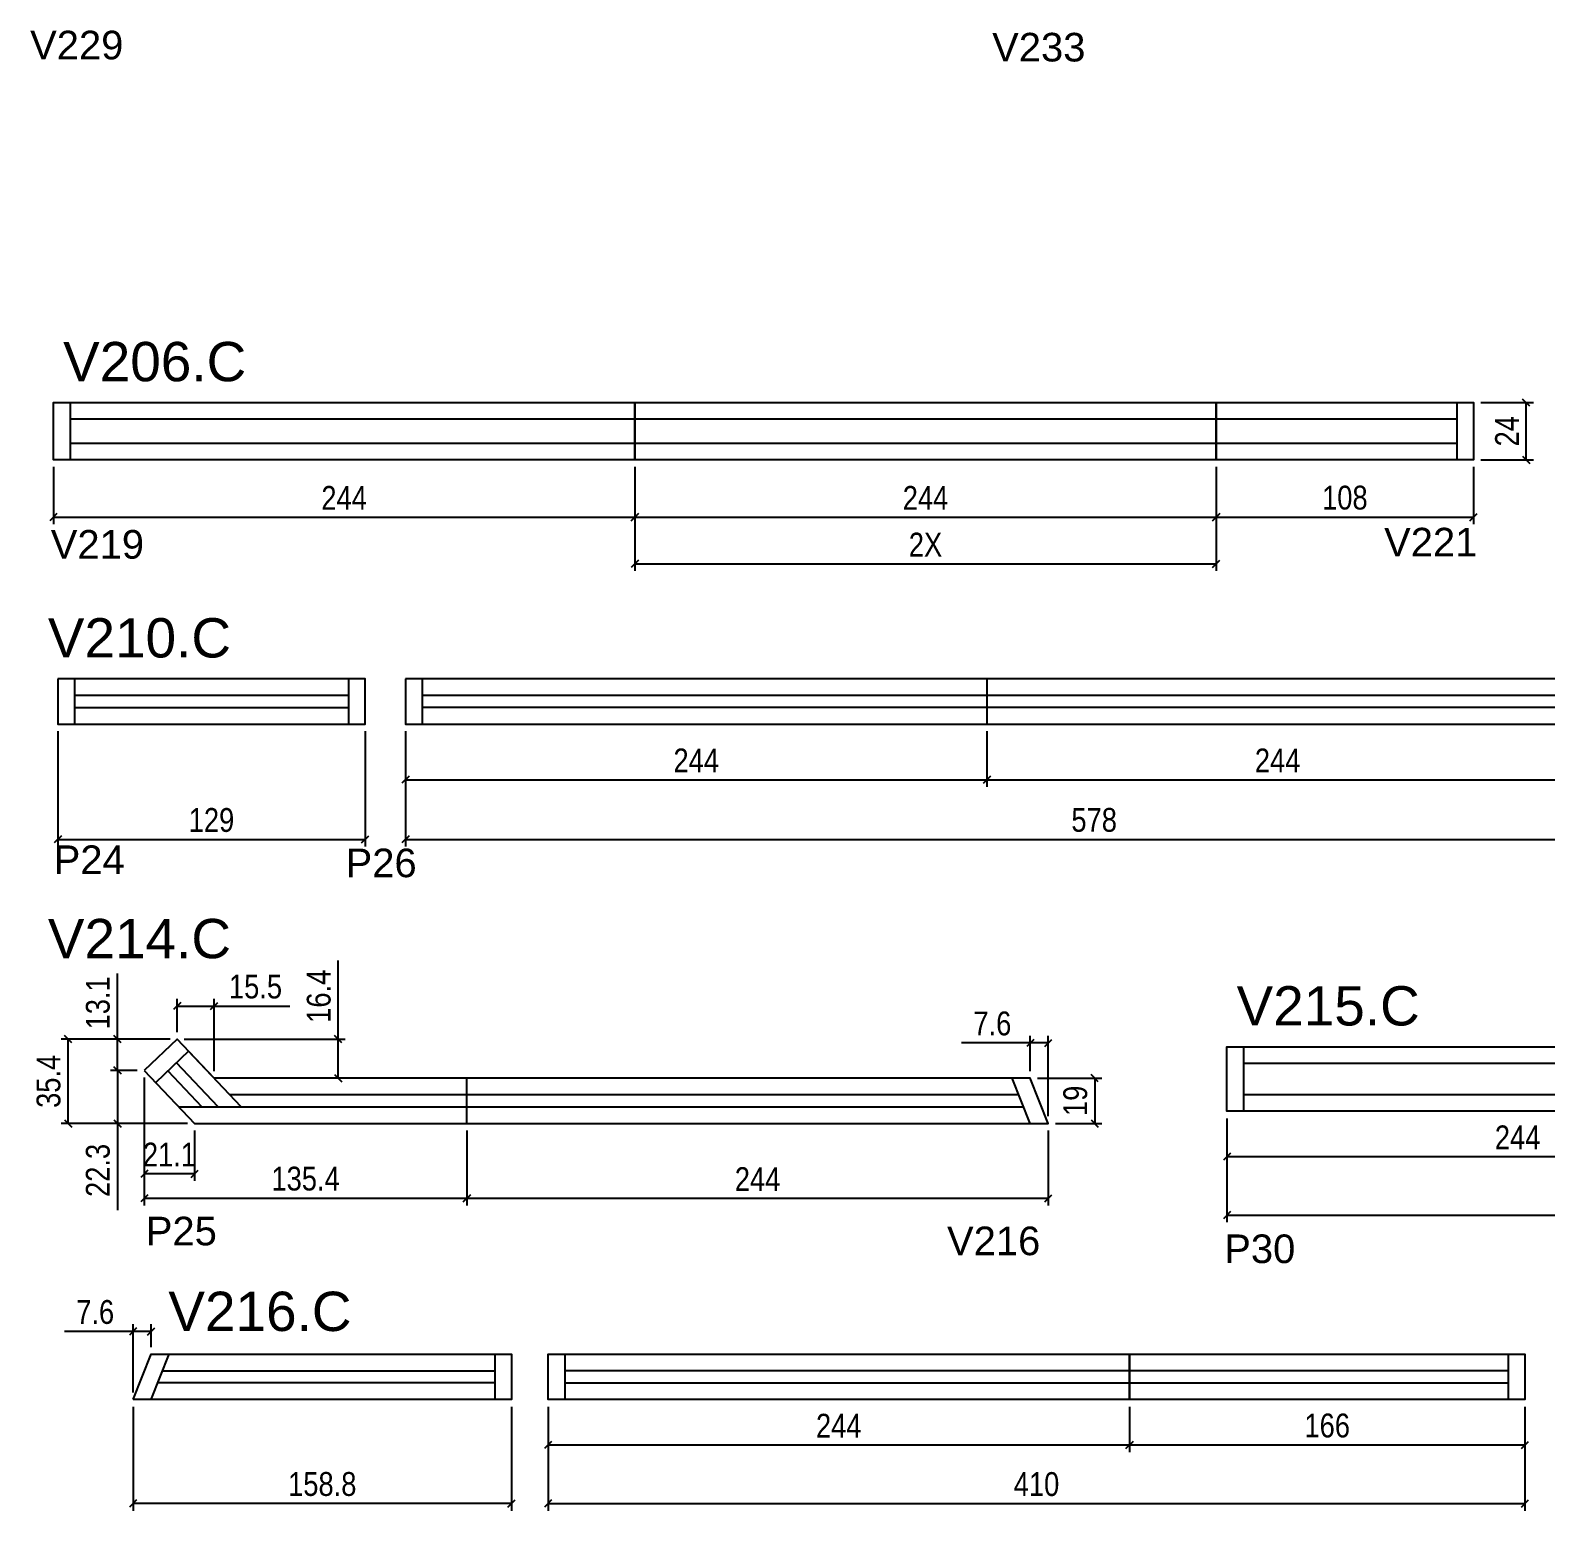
# Model space of a CAD drawing. Extents: x 1668 to 3027, y 15159 to 17752.
# Drawn here: x 1670 to 2306, y 16438 to 17060 of the extents above; entities that cross this region are included whole.
import ezdxf

# ---------------------------------------------------------------- set-up
doc = ezdxf.new("R2010")
doc.units = 0
for name, color, linetype in [('5', 5, 'Continuous'), ('COTA', 241, 'Continuous'), ('NOMENCLATURA', 7, 'Continuous'), ('Painéis', 200, 'Continuous'), ('SARR_2.2x7', 40, 'Continuous')]:
    doc.layers.add(name, color=color, linetype=linetype)
doc.styles.add('COTA TECNICA', font='techl___.ttf', dxfattribs={"height": 10})
doc.styles.add('COTA TECNICA-50', font='techl___.ttf', dxfattribs={"height": 10})
doc.styles.get("Standard").update_dxf_attribs({"font": 'arial.ttf'})
doc.dimstyles.new('COTA PAINEL-50', dxfattribs={"dimtxt": 10, "dimasz": 3, "dimexe": 3, "dimexo": 3, "dimgap": 3, "dimtad": 1, "dimdec": 1, "dimzin": 12, "dimdsep": 46, "dimtxsty": 'COTA TECNICA-50', "dimblk1": 'OBLIQUE', "dimblk2": 'OBLIQUE', "dimsah": 1, "dimcen": 0.9, "dimclrd": 4, "dimclre": 4, "dimclrt": 240, "dimadec": 1, "dimazin": 3, "dimtfac": 1, "dimtdec": 1, "dimtmove": 0, "dimatfit": 3, "dimfxl": 1, "dimtolj": 1, "dimtzin": 12, "dimarcsym": 0})
doc.dimstyles.new('PAINEL', dxfattribs={"dimtxt": 10, "dimasz": 3, "dimexe": 3, "dimexo": 3, "dimgap": 3, "dimtad": 1, "dimdec": 1, "dimzin": 12, "dimdsep": 46, "dimtxsty": 'COTA TECNICA', "dimblk1": 'OBLIQUE', "dimblk2": 'OBLIQUE', "dimsah": 1, "dimcen": 0.9, "dimclrd": 4, "dimclre": 4, "dimclrt": 240, "dimadec": 1, "dimazin": 3, "dimtfac": 1, "dimtdec": 1, "dimtmove": 0, "dimatfit": 3, "dimfxl": 1, "dimtolj": 1, "dimtzin": 12, "dimarcsym": 0})

# ---------------------------------------------------------------- blocks, each defined once
blk = doc.blocks.new('_Oblique')
at = {"color": 0, "linetype": 'ByBlock', "lineweight": -2}
blk.add_line((-0.5, -0.5), (0.5, 0.5), dxfattribs=at)
blk = doc.blocks.new('*D106')
at = {"layer": 'COTA', "color": 4, "linetype": 'ByBlock', "lineweight": -2, "transparency": 16777216}
for p, q in [((1680.16, 16876.4), (1680.16, 16852.34)), ((1924.16, 16876.4), (1924.16, 16852.34)), ((1680.16, 16855.34), (1924.16, 16855.34))]:
    blk.add_line(p, q, dxfattribs=at)
at = {"layer": 'Defpoints', "color": 0, "linetype": 'ByBlock', "transparency": 16777216}
for p in [(1680.16, 16879.4), (1924.16, 16879.4), (1924.16, 16855.34)]:
    blk.add_point(p, dxfattribs=at)
at = {"layer": 'COTA', "color": 4, "linetype": 'ByBlock', "lineweight": -2, "transparency": 16777216, "xscale": 3, "yscale": 3, "zscale": 3, "rotation": 180}
blk.add_blockref('_Oblique', (1680.16, 16855.34), dxfattribs=at)
at = {"layer": 'COTA', "color": 4, "linetype": 'ByBlock', "lineweight": -2, "transparency": 16777216, "xscale": 3, "yscale": 3, "zscale": 3}
blk.add_blockref('_Oblique', (1924.16, 16855.34), dxfattribs=at)
at = {"layer": 'COTA', "color": 240, "linetype": 'ByBlock', "transparency": 16777216, "insert": (1802.16, 16863.42), "char_height": 10, "attachment_point": 5, "style": 'COTA TECNICA-50'}
blk.add_mtext('\\A1;244', dxfattribs=at)
blk = doc.blocks.new('*D107')
at = {"layer": 'COTA', "color": 4, "linetype": 'ByBlock', "lineweight": -2, "transparency": 16777216}
for p, q in [((2168.16, 16876.4), (2168.16, 16852.34)), ((2276.16, 16876.4), (2276.16, 16852.34)), ((2168.16, 16855.34), (2276.16, 16855.34))]:
    blk.add_line(p, q, dxfattribs=at)
at = {"layer": 'Defpoints', "color": 0, "linetype": 'ByBlock', "transparency": 16777216}
for p in [(2168.16, 16879.4), (2276.16, 16879.4), (2276.16, 16855.34)]:
    blk.add_point(p, dxfattribs=at)
at = {"layer": 'COTA', "color": 4, "linetype": 'ByBlock', "lineweight": -2, "transparency": 16777216, "xscale": 3, "yscale": 3, "zscale": 3, "rotation": 180}
blk.add_blockref('_Oblique', (2168.16, 16855.34), dxfattribs=at)
at = {"layer": 'COTA', "color": 4, "linetype": 'ByBlock', "lineweight": -2, "transparency": 16777216, "xscale": 3, "yscale": 3, "zscale": 3}
blk.add_blockref('_Oblique', (2276.16, 16855.34), dxfattribs=at)
at = {"layer": 'COTA', "color": 240, "linetype": 'ByBlock', "transparency": 16777216, "insert": (2222.16, 16863.47), "char_height": 10, "attachment_point": 5, "style": 'COTA TECNICA-50'}
blk.add_mtext('\\A1;108', dxfattribs=at)
blk = doc.blocks.new('*D109')
at = {"layer": 'COTA', "color": 4, "lineweight": -2, "transparency": 16777216}
for p, q in [((1924.16, 16876.4), (1924.16, 16832.76)), ((2168.16, 16876.4), (2168.16, 16832.76)), ((1924.16, 16835.76), (2168.16, 16835.76))]:
    blk.add_line(p, q, dxfattribs=at)
at = {"layer": 'Defpoints', "color": 0, "transparency": 16777216}
for p in [(1924.16, 16879.4), (2168.16, 16879.4), (2168.16, 16835.76)]:
    blk.add_point(p, dxfattribs=at)
at = {"layer": 'COTA', "color": 4, "lineweight": -2, "transparency": 16777216, "xscale": 3, "yscale": 3, "zscale": 3, "rotation": 180}
blk.add_blockref('_Oblique', (1924.16, 16835.76), dxfattribs=at)
at = {"layer": 'COTA', "color": 4, "lineweight": -2, "transparency": 16777216, "xscale": 3, "yscale": 3, "zscale": 3}
blk.add_blockref('_Oblique', (2168.16, 16835.76), dxfattribs=at)
at = {"layer": 'COTA', "color": 240, "transparency": 16777216, "insert": (2046.16, 16843.82), "char_height": 10, "attachment_point": 5, "style": 'COTA TECNICA'}
blk.add_mtext('\\A1;2X', dxfattribs=at)
blk = doc.blocks.new('*D110')
at = {"layer": 'COTA', "color": 4, "lineweight": -2, "transparency": 16777216}
for p, q in [((2279.16, 16903.4), (2301.28, 16903.4)), ((2298.28, 16879.4), (2298.28, 16903.4)), ((2279.16, 16879.4), (2301.28, 16879.4))]:
    blk.add_line(p, q, dxfattribs=at)
at = {"layer": 'Defpoints', "color": 0, "transparency": 16777216}
for p in [(2276.16, 16903.4), (2298.28, 16903.4), (2276.16, 16879.4)]:
    blk.add_point(p, dxfattribs=at)
at = {"layer": 'COTA', "color": 4, "lineweight": -2, "transparency": 16777216, "xscale": 3, "yscale": 3, "zscale": 3}
for p, rotation in [((2298.28, 16903.4), 90), ((2298.28, 16879.4), 270)]:
    blk.add_blockref('_Oblique', p, dxfattribs=dict(at, rotation=rotation))
at = {"layer": 'COTA', "color": 240, "transparency": 16777216, "insert": (2290.21, 16891.4), "char_height": 10, "attachment_point": 5, "rotation": 90, "style": 'COTA TECNICA'}
blk.add_mtext('\\A1;24', dxfattribs=at)
blk = doc.blocks.new('*D108')
at = {"layer": 'COTA', "color": 4, "linetype": 'ByBlock', "lineweight": -2, "transparency": 16777216}
for p, q in [((1924.16, 16876.4), (1924.16, 16852.34)), ((2168.16, 16876.4), (2168.16, 16852.34)), ((1924.16, 16855.34), (2168.16, 16855.34))]:
    blk.add_line(p, q, dxfattribs=at)
at = {"layer": 'Defpoints', "color": 0, "linetype": 'ByBlock', "transparency": 16777216}
for p in [(1924.16, 16879.4), (2168.16, 16879.4), (2168.16, 16855.34)]:
    blk.add_point(p, dxfattribs=at)
at = {"layer": 'COTA', "color": 4, "linetype": 'ByBlock', "lineweight": -2, "transparency": 16777216, "xscale": 3, "yscale": 3, "zscale": 3, "rotation": 180}
blk.add_blockref('_Oblique', (1924.16, 16855.34), dxfattribs=at)
at = {"layer": 'COTA', "color": 4, "linetype": 'ByBlock', "lineweight": -2, "transparency": 16777216, "xscale": 3, "yscale": 3, "zscale": 3}
blk.add_blockref('_Oblique', (2168.16, 16855.34), dxfattribs=at)
at = {"layer": 'COTA', "color": 240, "linetype": 'ByBlock', "transparency": 16777216, "insert": (2046.16, 16863.42), "char_height": 10, "attachment_point": 5, "style": 'COTA TECNICA-50'}
blk.add_mtext('\\A1;244', dxfattribs=at)
blk = doc.blocks.new('*D121')
at = {"layer": 'COTA', "color": 4, "linetype": 'ByBlock', "lineweight": -2, "transparency": 16777216}
for p, q in [((1682, 16765.48), (1682, 16717.11)), ((1811, 16765.48), (1811, 16717.11)), ((1682, 16720.11), (1811, 16720.11))]:
    blk.add_line(p, q, dxfattribs=at)
at = {"layer": 'Defpoints', "color": 0, "linetype": 'ByBlock', "transparency": 16777216}
for p in [(1682, 16768.48), (1811, 16768.48), (1811, 16720.11)]:
    blk.add_point(p, dxfattribs=at)
at = {"layer": 'COTA', "color": 4, "linetype": 'ByBlock', "lineweight": -2, "transparency": 16777216, "xscale": 3, "yscale": 3, "zscale": 3, "rotation": 180}
blk.add_blockref('_Oblique', (1682, 16720.11), dxfattribs=at)
at = {"layer": 'COTA', "color": 4, "linetype": 'ByBlock', "lineweight": -2, "transparency": 16777216, "xscale": 3, "yscale": 3, "zscale": 3}
blk.add_blockref('_Oblique', (1811, 16720.11), dxfattribs=at)
at = {"layer": 'COTA', "color": 240, "linetype": 'ByBlock', "transparency": 16777216, "insert": (1746.5, 16728.2), "char_height": 10, "attachment_point": 5, "style": 'COTA TECNICA-50'}
blk.add_mtext('\\A1;129', dxfattribs=at)
blk = doc.blocks.new('*D117')
at = {"layer": 'COTA', "color": 4, "linetype": 'ByBlock', "lineweight": -2, "transparency": 16777216}
for p, q in [((1827.94, 16765.48), (1827.94, 16717.11)), ((2405.94, 16765.48), (2405.94, 16717.11)), ((1827.94, 16720.11), (2405.94, 16720.11))]:
    blk.add_line(p, q, dxfattribs=at)
at = {"layer": 'Defpoints', "color": 0, "linetype": 'ByBlock', "transparency": 16777216}
for p in [(1827.94, 16768.48), (2405.94, 16768.48), (2405.94, 16720.11)]:
    blk.add_point(p, dxfattribs=at)
at = {"layer": 'COTA', "color": 4, "linetype": 'ByBlock', "lineweight": -2, "transparency": 16777216, "xscale": 3, "yscale": 3, "zscale": 3, "rotation": 180}
blk.add_blockref('_Oblique', (1827.94, 16720.11), dxfattribs=at)
at = {"layer": 'COTA', "color": 4, "linetype": 'ByBlock', "lineweight": -2, "transparency": 16777216, "xscale": 3, "yscale": 3, "zscale": 3}
blk.add_blockref('_Oblique', (2405.94, 16720.11), dxfattribs=at)
at = {"layer": 'COTA', "color": 240, "linetype": 'ByBlock', "transparency": 16777216, "insert": (2116.94, 16728.24), "char_height": 10, "attachment_point": 5, "style": 'COTA TECNICA-50'}
blk.add_mtext('\\A1;578', dxfattribs=at)
blk = doc.blocks.new('*D122')
at = {"layer": 'COTA', "color": 4, "linetype": 'ByBlock', "lineweight": -2, "transparency": 16777216}
for p, q in [((1827.94, 16765.48), (1827.94, 16742.17)), ((2071.94, 16765.48), (2071.94, 16742.17)), ((1827.94, 16745.17), (2071.94, 16745.17))]:
    blk.add_line(p, q, dxfattribs=at)
at = {"layer": 'Defpoints', "color": 0, "linetype": 'ByBlock', "transparency": 16777216}
for p in [(1827.94, 16768.48), (2071.94, 16768.48), (2071.94, 16745.17)]:
    blk.add_point(p, dxfattribs=at)
at = {"layer": 'COTA', "color": 4, "linetype": 'ByBlock', "lineweight": -2, "transparency": 16777216, "xscale": 3, "yscale": 3, "zscale": 3, "rotation": 180}
blk.add_blockref('_Oblique', (1827.94, 16745.17), dxfattribs=at)
at = {"layer": 'COTA', "color": 4, "linetype": 'ByBlock', "lineweight": -2, "transparency": 16777216, "xscale": 3, "yscale": 3, "zscale": 3}
blk.add_blockref('_Oblique', (2071.94, 16745.17), dxfattribs=at)
at = {"layer": 'COTA', "color": 240, "linetype": 'ByBlock', "transparency": 16777216, "insert": (1949.94, 16753.24), "char_height": 10, "attachment_point": 5, "style": 'COTA TECNICA-50'}
blk.add_mtext('\\A1;244', dxfattribs=at)
blk = doc.blocks.new('*D123')
at = {"layer": 'COTA', "color": 4, "linetype": 'ByBlock', "lineweight": -2, "transparency": 16777216}
for p, q in [((2071.94, 16765.48), (2071.94, 16742.17)), ((2315.94, 16765.48), (2315.94, 16742.17)), ((2071.94, 16745.17), (2315.94, 16745.17))]:
    blk.add_line(p, q, dxfattribs=at)
at = {"layer": 'Defpoints', "color": 0, "linetype": 'ByBlock', "transparency": 16777216}
for p in [(2071.94, 16768.48), (2315.94, 16768.48), (2315.94, 16745.17)]:
    blk.add_point(p, dxfattribs=at)
at = {"layer": 'COTA', "color": 4, "linetype": 'ByBlock', "lineweight": -2, "transparency": 16777216, "xscale": 3, "yscale": 3, "zscale": 3, "rotation": 180}
blk.add_blockref('_Oblique', (2071.94, 16745.17), dxfattribs=at)
at = {"layer": 'COTA', "color": 4, "linetype": 'ByBlock', "lineweight": -2, "transparency": 16777216, "xscale": 3, "yscale": 3, "zscale": 3}
blk.add_blockref('_Oblique', (2315.94, 16745.17), dxfattribs=at)
at = {"layer": 'COTA', "color": 240, "linetype": 'ByBlock', "transparency": 16777216, "insert": (2193.94, 16753.24), "char_height": 10, "attachment_point": 5, "style": 'COTA TECNICA-50'}
blk.add_mtext('\\A1;244', dxfattribs=at)
blk = doc.blocks.new('*D130')
at = {"layer": 'Defpoints', "color": 0, "transparency": 16777216}
for p in [(1853.68, 16600.9), (2097.68, 16600.9), (1853.68, 16569.48)]:
    blk.add_point(p, dxfattribs=at)
at = {"layer": 'Painéis', "color": 4, "lineweight": -2, "transparency": 16777216}
for p, q in [((1853.68, 16597.9), (1853.68, 16566.48)), ((2097.68, 16597.9), (2097.68, 16566.48)), ((2097.68, 16569.48), (1853.68, 16569.48))]:
    blk.add_line(p, q, dxfattribs=at)
at = {"layer": 'Painéis', "color": 4, "lineweight": -2, "transparency": 16777216, "xscale": 3, "yscale": 3, "zscale": 3, "rotation": 180}
blk.add_blockref('_Oblique', (1853.68, 16569.48), dxfattribs=at)
at = {"layer": 'Painéis', "color": 4, "lineweight": -2, "transparency": 16777216, "xscale": 3, "yscale": 3, "zscale": 3}
blk.add_blockref('_Oblique', (2097.68, 16569.48), dxfattribs=at)
at = {"layer": 'Painéis', "color": 240, "transparency": 16777216, "insert": (1975.68, 16577.55), "char_height": 10, "attachment_point": 5, "style": 'COTA TECNICA'}
blk.add_mtext('\\A1;244', dxfattribs=at)
blk = doc.blocks.new('*D131')
at = {"layer": 'Defpoints', "color": 0, "transparency": 16777216}
for p in [(1718.3, 16623.2), (1853.68, 16600.9), (1718.3, 16569.48)]:
    blk.add_point(p, dxfattribs=at)
at = {"layer": 'Painéis', "color": 4, "lineweight": -2, "transparency": 16777216}
for p, q in [((1718.3, 16620.2), (1718.3, 16566.48)), ((1853.68, 16597.9), (1853.68, 16566.48)), ((1853.68, 16569.48), (1718.3, 16569.48))]:
    blk.add_line(p, q, dxfattribs=at)
at = {"layer": 'Painéis', "color": 4, "lineweight": -2, "transparency": 16777216, "xscale": 3, "yscale": 3, "zscale": 3, "rotation": 180}
blk.add_blockref('_Oblique', (1718.3, 16569.48), dxfattribs=at)
at = {"layer": 'Painéis', "color": 4, "lineweight": -2, "transparency": 16777216, "xscale": 3, "yscale": 3, "zscale": 3}
blk.add_blockref('_Oblique', (1853.68, 16569.48), dxfattribs=at)
at = {"layer": 'Painéis', "color": 240, "transparency": 16777216, "insert": (1785.99, 16577.7), "char_height": 10, "attachment_point": 5, "style": 'COTA TECNICA'}
blk.add_mtext('\\A1;135.4', dxfattribs=at)
blk = doc.blocks.new('*D132')
at = {"layer": 'Defpoints', "color": 0, "transparency": 16777216}
for p in [(1718.3, 16623.2), (1739.41, 16600.9), (1718.3, 16579.8)]:
    blk.add_point(p, dxfattribs=at)
at = {"layer": 'Painéis', "color": 4, "lineweight": -2, "transparency": 16777216}
for p, q in [((1718.3, 16620.2), (1718.3, 16576.8)), ((1739.41, 16597.9), (1739.41, 16576.8)), ((1739.41, 16579.8), (1718.3, 16579.8))]:
    blk.add_line(p, q, dxfattribs=at)
at = {"layer": 'Painéis', "color": 4, "lineweight": -2, "transparency": 16777216, "xscale": 3, "yscale": 3, "zscale": 3, "rotation": 180}
blk.add_blockref('_Oblique', (1718.3, 16579.8), dxfattribs=at)
at = {"layer": 'Painéis', "color": 4, "lineweight": -2, "transparency": 16777216, "xscale": 3, "yscale": 3, "zscale": 3}
blk.add_blockref('_Oblique', (1739.41, 16579.8), dxfattribs=at)
at = {"layer": 'Painéis', "color": 240, "transparency": 16777216, "insert": (1728.85, 16587.86), "char_height": 10, "attachment_point": 5, "style": 'COTA TECNICA'}
blk.add_mtext('\\A1;21.1', dxfattribs=at)
blk = doc.blocks.new('*D133')
at = {"layer": 'Defpoints', "color": 0, "transparency": 16777216}
for p in [(1747.59, 16650.19), (1732.1, 16636.27), (1747.59, 16619.9)]:
    blk.add_point(p, dxfattribs=at)
at = {"layer": 'Painéis', "color": 4, "lineweight": -2, "transparency": 16777216}
for p, q in [((1732.1, 16639.27), (1732.1, 16653.19)), ((1732.1, 16650.19), (1747.59, 16650.19)), ((1747.59, 16622.9), (1747.59, 16653.19)), ((1747.59, 16650.19), (1779.38, 16650.19))]:
    blk.add_line(p, q, dxfattribs=at)
at = {"layer": 'Painéis', "color": 4, "lineweight": -2, "transparency": 16777216, "xscale": 3, "yscale": 3, "zscale": 3, "rotation": 180}
blk.add_blockref('_Oblique', (1732.1, 16650.19), dxfattribs=at)
at = {"layer": 'Painéis', "color": 4, "lineweight": -2, "transparency": 16777216, "xscale": 3, "yscale": 3, "zscale": 3}
blk.add_blockref('_Oblique', (1747.59, 16650.19), dxfattribs=at)
at = {"layer": 'Painéis', "color": 240, "transparency": 16777216, "insert": (1764.98, 16658.3), "char_height": 10, "attachment_point": 5, "style": 'COTA TECNICA'}
blk.add_mtext('\\A1;15.5', dxfattribs=at)
blk = doc.blocks.new('*D134')
at = {"layer": 'Defpoints', "color": 0, "transparency": 16777216}
for p in [(1732.1, 16636.27), (1799.66, 16636.27), (1799.66, 16619.9)]:
    blk.add_point(p, dxfattribs=at)
at = {"layer": 'Painéis', "color": 4, "lineweight": -2, "transparency": 16777216}
for p, q in [((1799.66, 16636.27), (1799.66, 16669.31)), ((1735.1, 16636.27), (1802.66, 16636.27)), ((1799.66, 16619.9), (1799.66, 16636.27))]:
    blk.add_line(p, q, dxfattribs=at)
at = {"layer": 'Painéis', "color": 4, "lineweight": -2, "transparency": 16777216, "xscale": 3, "yscale": 3, "zscale": 3}
for p, rotation in [((1799.66, 16636.27), 90), ((1799.66, 16619.9), 270)]:
    blk.add_blockref('_Oblique', p, dxfattribs=dict(at, rotation=rotation))
at = {"layer": 'Painéis', "color": 240, "transparency": 16777216, "insert": (1791.56, 16654.29), "char_height": 10, "attachment_point": 5, "rotation": 90, "style": 'COTA TECNICA'}
blk.add_mtext('\\A1;16.4', dxfattribs=at)
blk = doc.blocks.new('*D135')
at = {"layer": 'Defpoints', "color": 0, "transparency": 16777216}
for p in [(1686.37, 16636.27), (1732.1, 16636.27), (1739.41, 16600.9)]:
    blk.add_point(p, dxfattribs=at)
at = {"layer": 'Painéis', "color": 4, "lineweight": -2, "transparency": 16777216}
for p, q in [((1729.1, 16636.27), (1683.37, 16636.27)), ((1686.37, 16600.9), (1686.37, 16636.27)), ((1736.41, 16600.9), (1683.37, 16600.9))]:
    blk.add_line(p, q, dxfattribs=at)
at = {"layer": 'Painéis', "color": 4, "lineweight": -2, "transparency": 16777216, "xscale": 3, "yscale": 3, "zscale": 3}
for p, rotation in [((1686.37, 16636.27), 90), ((1686.37, 16600.9), 270)]:
    blk.add_blockref('_Oblique', p, dxfattribs=dict(at, rotation=rotation))
at = {"layer": 'Painéis', "color": 240, "transparency": 16777216, "insert": (1678.15, 16618.58), "char_height": 10, "attachment_point": 5, "rotation": 90, "style": 'COTA TECNICA'}
blk.add_mtext('\\A1;35.4', dxfattribs=at)
blk = doc.blocks.new('*D136')
at = {"layer": 'Defpoints', "color": 0, "transparency": 16777216}
for p in [(1718.3, 16623.2), (1707.06, 16600.9), (1739.41, 16600.9)]:
    blk.add_point(p, dxfattribs=at)
at = {"layer": 'Painéis', "color": 4, "lineweight": -2, "transparency": 16777216}
for p, q in [((1715.3, 16623.2), (1704.06, 16623.2)), ((1707.06, 16623.2), (1707.06, 16600.9)), ((1736.41, 16600.9), (1704.06, 16600.9)), ((1707.06, 16600.9), (1707.06, 16564.49))]:
    blk.add_line(p, q, dxfattribs=at)
at = {"layer": 'Painéis', "color": 4, "lineweight": -2, "transparency": 16777216, "xscale": 3, "yscale": 3, "zscale": 3}
for p, rotation in [((1707.06, 16623.2), 90), ((1707.06, 16600.9), 270)]:
    blk.add_blockref('_Oblique', p, dxfattribs=dict(at, rotation=rotation))
at = {"layer": 'Painéis', "color": 240, "transparency": 16777216, "insert": (1698.84, 16581.2), "char_height": 10, "attachment_point": 5, "rotation": 90, "style": 'COTA TECNICA'}
blk.add_mtext('\\A1;22.3', dxfattribs=at)
blk = doc.blocks.new('*D137')
at = {"layer": 'Defpoints', "color": 0, "transparency": 16777216}
for p in [(1707.06, 16636.27), (1732.1, 16636.27), (1718.3, 16623.2)]:
    blk.add_point(p, dxfattribs=at)
at = {"layer": 'Painéis', "color": 4, "lineweight": -2, "transparency": 16777216}
for p, q in [((1707.06, 16636.27), (1707.06, 16663.77)), ((1729.1, 16636.27), (1704.06, 16636.27)), ((1707.06, 16623.2), (1707.06, 16636.27)), ((1715.3, 16623.2), (1704.06, 16623.2))]:
    blk.add_line(p, q, dxfattribs=at)
at = {"layer": 'Painéis', "color": 4, "lineweight": -2, "transparency": 16777216, "xscale": 3, "yscale": 3, "zscale": 3}
for p, rotation in [((1707.06, 16636.27), 90), ((1707.06, 16623.2), 270)]:
    blk.add_blockref('_Oblique', p, dxfattribs=dict(at, rotation=rotation))
at = {"layer": 'Painéis', "color": 240, "transparency": 16777216, "insert": (1698.84, 16651.52), "char_height": 10, "attachment_point": 5, "rotation": 90, "style": 'COTA TECNICA'}
blk.add_mtext('\\A1;13.1', dxfattribs=at)
blk = doc.blocks.new('*D138')
at = {"layer": 'Defpoints', "color": 0, "transparency": 16777216}
for p in [(2090.12, 16619.9), (2097.68, 16600.9), (2117.16, 16600.9)]:
    blk.add_point(p, dxfattribs=at)
at = {"layer": 'Painéis', "color": 4, "lineweight": -2, "transparency": 16777216}
for p, q in [((2093.12, 16619.9), (2120.16, 16619.9)), ((2117.16, 16619.9), (2117.16, 16600.9)), ((2100.68, 16600.9), (2120.16, 16600.9))]:
    blk.add_line(p, q, dxfattribs=at)
at = {"layer": 'Painéis', "color": 4, "lineweight": -2, "transparency": 16777216, "xscale": 3, "yscale": 3, "zscale": 3}
for p, rotation in [((2117.16, 16619.9), 90), ((2117.16, 16600.9), 270)]:
    blk.add_blockref('_Oblique', p, dxfattribs=dict(at, rotation=rotation))
at = {"layer": 'Painéis', "color": 240, "transparency": 16777216, "insert": (2109.07, 16610.4), "char_height": 10, "attachment_point": 5, "rotation": 90, "style": 'COTA TECNICA'}
blk.add_mtext('\\A1;19', dxfattribs=at)
blk = doc.blocks.new('*D139')
at = {"layer": 'Defpoints', "color": 0, "transparency": 16777216}
for p in [(2090.12, 16634.7), (2090.12, 16619.9), (2097.68, 16600.9)]:
    blk.add_point(p, dxfattribs=at)
at = {"layer": 'Painéis', "color": 4, "lineweight": -2, "transparency": 16777216}
for p, q in [((2090.12, 16622.9), (2090.12, 16637.7)), ((2097.68, 16603.9), (2097.68, 16637.7)), ((2090.12, 16634.7), (2061.32, 16634.7)), ((2097.68, 16634.7), (2090.12, 16634.7))]:
    blk.add_line(p, q, dxfattribs=at)
at = {"layer": 'Painéis', "color": 4, "lineweight": -2, "transparency": 16777216, "xscale": 3, "yscale": 3, "zscale": 3, "rotation": 180}
blk.add_blockref('_Oblique', (2090.12, 16634.7), dxfattribs=at)
at = {"layer": 'Painéis', "color": 4, "lineweight": -2, "transparency": 16777216, "xscale": 3, "yscale": 3, "zscale": 3}
blk.add_blockref('_Oblique', (2097.68, 16634.7), dxfattribs=at)
at = {"layer": 'Painéis', "color": 240, "transparency": 16777216, "insert": (2074.22, 16642.81), "char_height": 10, "attachment_point": 5, "style": 'COTA TECNICA'}
blk.add_mtext('\\A1;7.6', dxfattribs=at)
blk = doc.blocks.new('*D140')
at = {"layer": 'COTA', "color": 4, "linetype": 'ByBlock', "lineweight": -2, "transparency": 16777216}
for p, q in [((2172.66, 16603.05), (2172.66, 16584)), ((2416.66, 16603.05), (2416.66, 16584)), ((2172.66, 16587), (2416.66, 16587))]:
    blk.add_line(p, q, dxfattribs=at)
at = {"layer": 'Defpoints', "color": 0, "linetype": 'ByBlock', "transparency": 16777216}
for p in [(2172.66, 16606.05), (2416.66, 16606.05), (2416.66, 16587)]:
    blk.add_point(p, dxfattribs=at)
at = {"layer": 'COTA', "color": 4, "linetype": 'ByBlock', "lineweight": -2, "transparency": 16777216, "xscale": 3, "yscale": 3, "zscale": 3, "rotation": 180}
blk.add_blockref('_Oblique', (2172.66, 16587), dxfattribs=at)
at = {"layer": 'COTA', "color": 4, "linetype": 'ByBlock', "lineweight": -2, "transparency": 16777216, "xscale": 3, "yscale": 3, "zscale": 3}
blk.add_blockref('_Oblique', (2416.66, 16587), dxfattribs=at)
at = {"layer": 'COTA', "color": 240, "linetype": 'ByBlock', "transparency": 16777216, "insert": (2294.66, 16595.07), "char_height": 10, "attachment_point": 5, "style": 'COTA TECNICA-50'}
blk.add_mtext('\\A1;244', dxfattribs=at)
blk = doc.blocks.new('*D142')
at = {"layer": 'COTA', "color": 4, "lineweight": -2, "transparency": 16777216}
for p, q in [((2172.66, 16603.05), (2172.66, 16559.42)), ((2534.66, 16603.05), (2534.66, 16559.42)), ((2172.66, 16562.42), (2534.66, 16562.42))]:
    blk.add_line(p, q, dxfattribs=at)
at = {"layer": 'Defpoints', "color": 0, "transparency": 16777216}
for p in [(2172.66, 16606.05), (2534.66, 16606.05), (2534.66, 16562.42)]:
    blk.add_point(p, dxfattribs=at)
at = {"layer": 'COTA', "color": 4, "lineweight": -2, "transparency": 16777216, "xscale": 3, "yscale": 3, "zscale": 3, "rotation": 180}
blk.add_blockref('_Oblique', (2172.66, 16562.42), dxfattribs=at)
at = {"layer": 'COTA', "color": 4, "lineweight": -2, "transparency": 16777216, "xscale": 3, "yscale": 3, "zscale": 3}
blk.add_blockref('_Oblique', (2534.66, 16562.42), dxfattribs=at)
at = {"layer": 'COTA', "color": 240, "transparency": 16777216, "insert": (2353.66, 16570.64), "char_height": 10, "attachment_point": 5, "style": 'COTA TECNICA'}
blk.add_mtext('\\A1;362', dxfattribs=at)
blk = doc.blocks.new('*D144')
at = {"layer": 'COTA', "color": 4, "linetype": 'ByBlock', "lineweight": -2, "transparency": 16777216}
for p, q in [((1887.75, 16482.04), (1887.75, 16462.99)), ((2131.75, 16482.04), (2131.75, 16462.99)), ((1887.75, 16465.99), (2131.75, 16465.99))]:
    blk.add_line(p, q, dxfattribs=at)
at = {"layer": 'Defpoints', "color": 0, "linetype": 'ByBlock', "transparency": 16777216}
for p in [(1887.75, 16485.04), (2131.75, 16485.04), (2131.75, 16465.99)]:
    blk.add_point(p, dxfattribs=at)
at = {"layer": 'COTA', "color": 4, "linetype": 'ByBlock', "lineweight": -2, "transparency": 16777216, "xscale": 3, "yscale": 3, "zscale": 3, "rotation": 180}
blk.add_blockref('_Oblique', (1887.75, 16465.99), dxfattribs=at)
at = {"layer": 'COTA', "color": 4, "linetype": 'ByBlock', "lineweight": -2, "transparency": 16777216, "xscale": 3, "yscale": 3, "zscale": 3}
blk.add_blockref('_Oblique', (2131.75, 16465.99), dxfattribs=at)
at = {"layer": 'COTA', "color": 240, "linetype": 'ByBlock', "transparency": 16777216, "insert": (2009.75, 16474.06), "char_height": 10, "attachment_point": 5, "style": 'COTA TECNICA-50'}
blk.add_mtext('\\A1;244', dxfattribs=at)
blk = doc.blocks.new('*D145')
at = {"layer": 'COTA', "color": 4, "linetype": 'ByBlock', "lineweight": -2, "transparency": 16777216}
for p, q in [((2131.75, 16482.04), (2131.75, 16462.99)), ((2297.75, 16482.04), (2297.75, 16462.99)), ((2131.75, 16465.99), (2297.75, 16465.99))]:
    blk.add_line(p, q, dxfattribs=at)
at = {"layer": 'Defpoints', "color": 0, "linetype": 'ByBlock', "transparency": 16777216}
for p in [(2131.75, 16485.04), (2297.75, 16485.04), (2297.75, 16465.99)]:
    blk.add_point(p, dxfattribs=at)
at = {"layer": 'COTA', "color": 4, "linetype": 'ByBlock', "lineweight": -2, "transparency": 16777216, "xscale": 3, "yscale": 3, "zscale": 3, "rotation": 180}
blk.add_blockref('_Oblique', (2131.75, 16465.99), dxfattribs=at)
at = {"layer": 'COTA', "color": 4, "linetype": 'ByBlock', "lineweight": -2, "transparency": 16777216, "xscale": 3, "yscale": 3, "zscale": 3}
blk.add_blockref('_Oblique', (2297.75, 16465.99), dxfattribs=at)
at = {"layer": 'COTA', "color": 240, "linetype": 'ByBlock', "transparency": 16777216, "insert": (2214.75, 16474.09), "char_height": 10, "attachment_point": 5, "style": 'COTA TECNICA-50'}
blk.add_mtext('\\A1;166', dxfattribs=at)
blk = doc.blocks.new('*D146')
at = {"layer": 'COTA', "color": 4, "lineweight": -2, "transparency": 16777216}
for p, q in [((1887.75, 16482.04), (1887.75, 16438.41)), ((2297.75, 16482.04), (2297.75, 16438.41)), ((1887.75, 16441.41), (2297.75, 16441.41))]:
    blk.add_line(p, q, dxfattribs=at)
at = {"layer": 'Defpoints', "color": 0, "transparency": 16777216}
for p in [(1887.75, 16485.04), (2297.75, 16485.04), (2297.75, 16441.41)]:
    blk.add_point(p, dxfattribs=at)
at = {"layer": 'COTA', "color": 4, "lineweight": -2, "transparency": 16777216, "xscale": 3, "yscale": 3, "zscale": 3, "rotation": 180}
blk.add_blockref('_Oblique', (1887.75, 16441.41), dxfattribs=at)
at = {"layer": 'COTA', "color": 4, "lineweight": -2, "transparency": 16777216, "xscale": 3, "yscale": 3, "zscale": 3}
blk.add_blockref('_Oblique', (2297.75, 16441.41), dxfattribs=at)
at = {"layer": 'COTA', "color": 240, "transparency": 16777216, "insert": (2092.75, 16449.51), "char_height": 10, "attachment_point": 5, "style": 'COTA TECNICA'}
blk.add_mtext('\\A1;410', dxfattribs=at)
blk = doc.blocks.new('*D151')
at = {"layer": 'Defpoints', "color": 0, "transparency": 16777216}
for p in [(1713.58, 16485.04), (1872.39, 16485.04), (1713.58, 16441.41)]:
    blk.add_point(p, dxfattribs=at)
at = {"layer": 'Painéis', "color": 4, "lineweight": -2, "transparency": 16777216}
for p, q in [((1713.58, 16482.04), (1713.58, 16438.41)), ((1872.39, 16482.04), (1872.39, 16438.41)), ((1872.39, 16441.41), (1713.58, 16441.41))]:
    blk.add_line(p, q, dxfattribs=at)
at = {"layer": 'Painéis', "color": 4, "lineweight": -2, "transparency": 16777216, "xscale": 3, "yscale": 3, "zscale": 3, "rotation": 180}
blk.add_blockref('_Oblique', (1713.58, 16441.41), dxfattribs=at)
at = {"layer": 'Painéis', "color": 4, "lineweight": -2, "transparency": 16777216, "xscale": 3, "yscale": 3, "zscale": 3}
blk.add_blockref('_Oblique', (1872.39, 16441.41), dxfattribs=at)
at = {"layer": 'Painéis', "color": 240, "transparency": 16777216, "insert": (1792.99, 16449.54), "char_height": 10, "attachment_point": 5, "style": 'COTA TECNICA'}
blk.add_mtext('\\A1;158.8', dxfattribs=at)
blk = doc.blocks.new('*D152')
at = {"layer": 'Defpoints', "color": 0, "transparency": 16777216}
for p in [(1721.15, 16513.63), (1721.15, 16504.04), (1713.58, 16485.04)]:
    blk.add_point(p, dxfattribs=at)
at = {"layer": 'Painéis', "color": 4, "lineweight": -2, "transparency": 16777216}
for p, q in [((1713.58, 16488.04), (1713.58, 16516.63)), ((1721.15, 16507.04), (1721.15, 16516.63)), ((1713.58, 16513.63), (1684.79, 16513.63)), ((1721.15, 16513.63), (1713.58, 16513.63))]:
    blk.add_line(p, q, dxfattribs=at)
at = {"layer": 'Painéis', "color": 4, "lineweight": -2, "transparency": 16777216, "xscale": 3, "yscale": 3, "zscale": 3, "rotation": 180}
blk.add_blockref('_Oblique', (1713.58, 16513.63), dxfattribs=at)
at = {"layer": 'Painéis', "color": 4, "lineweight": -2, "transparency": 16777216, "xscale": 3, "yscale": 3, "zscale": 3}
blk.add_blockref('_Oblique', (1721.15, 16513.63), dxfattribs=at)
at = {"layer": 'Painéis', "color": 240, "transparency": 16777216, "insert": (1697.69, 16521.73), "char_height": 10, "attachment_point": 5, "style": 'COTA TECNICA'}
blk.add_mtext('\\A1;7.6', dxfattribs=at)

msp = doc.modelspace()

# ---------------------------------------------------------------- linework, layer by layer
at = {"layer": 'Painéis'}
for p, q in [((2071.94, 16787.48), (2071.94, 16768.48)), ((1853.68, 16600.9), (1853.68, 16619.9))]:
    msp.add_line(p, q, dxfattribs=at)
for points in [[(1924.16, 16879.4), (1680.16, 16879.4), (1680.16, 16903.4), (1924.16, 16903.4)], [(2168.16, 16879.4), (1924.16, 16879.4), (1924.16, 16903.4), (2168.16, 16903.4)], [(2168.16, 16903.4), (2276.16, 16903.4), (2276.16, 16879.4), (2168.16, 16879.4)], [(2416.66, 16606.05), (2172.66, 16606.05), (2172.66, 16633.05), (2416.66, 16633.05)], [(2131.75, 16485.04), (1887.75, 16485.04), (1887.75, 16504.04), (2131.75, 16504.04)], [(2131.75, 16504.04), (2297.75, 16504.04), (2297.75, 16485.04), (2131.75, 16485.04)]]:
    msp.add_lwpolyline(points, close=True, dxfattribs=at)
for points in [[(1682, 16787.48), (1682, 16768.48), (1811, 16768.48), (1811, 16787.48), (1682, 16787.48)], [(1827.94, 16787.48), (1827.94, 16768.48), (2405.94, 16768.48), (2405.94, 16787.48), (1827.94, 16787.48)], [(1718.3, 16623.2), (1739.41, 16600.9), (2097.68, 16600.9), (2090.12, 16619.9), (1747.59, 16619.9), (1732.1, 16636.27), (1718.3, 16623.2)], [(1713.58, 16485.04), (1721.15, 16504.04), (1872.39, 16504.04), (1872.39, 16485.04), (1713.58, 16485.04)]]:
    msp.add_lwpolyline(points, dxfattribs=at)
at = {"layer": 'SARR_2.2x7', "linetype": 'Continuous'}
for p, q in [((1687.16, 16903.4), (1687.16, 16879.4)), ((2269.16, 16903.4), (2269.16, 16879.4)), ((1924.16, 16896.4), (1687.16, 16896.4)), ((2168.16, 16896.4), (1924.16, 16896.4)), ((2269.16, 16896.4), (2168.16, 16896.4)), ((1687.16, 16886.4), (1924.16, 16886.4)), ((1924.16, 16886.4), (2168.16, 16886.4)), ((2168.16, 16886.4), (2269.16, 16886.4)), ((1689, 16787.48), (1689, 16768.48)), ((1804, 16787.48), (1804, 16768.48)), ((1834.94, 16787.48), (1834.94, 16768.48)), ((1804, 16780.48), (1689, 16780.48)), ((2071.94, 16780.48), (1834.94, 16780.48)), ((2315.94, 16780.48), (2071.94, 16780.48)), ((1689, 16775.48), (1804, 16775.48)), ((2071.94, 16775.48), (1834.94, 16775.48)), ((2315.94, 16775.48), (2071.94, 16775.48)), ((1736.91, 16631.18), (1723.11, 16618.12)), ((1758.95, 16607.9), (1736.74, 16631.36)), ((2179.66, 16633.05), (2179.66, 16606.05)), ((1749.31, 16607.9), (1731.83, 16626.37)), ((2416.66, 16626.05), (2179.66, 16626.05)), ((1728.19, 16622.93), (1742.42, 16607.9)), ((2090.15, 16600.9), (2082.58, 16619.9)), ((1853.68, 16612.9), (1754.21, 16612.9)), ((2085.37, 16612.9), (1853.68, 16612.9)), ((2179.66, 16613.05), (2416.66, 16613.05)), ((1732.78, 16607.9), (1853.68, 16607.9)), ((1853.68, 16607.9), (2087.36, 16607.9)), ((1721.12, 16485.04), (1728.68, 16504.04)), ((1865.39, 16504.04), (1865.39, 16485.04)), ((1894.75, 16504.04), (1894.75, 16485.04)), ((2290.75, 16504.04), (2290.75, 16485.04)), ((1865.39, 16492.04), (1723.91, 16492.04)), ((1725.9, 16497.04), (1865.39, 16497.04)), ((2131.75, 16497.04), (1894.75, 16497.04)), ((1894.75, 16492.04), (2131.75, 16492.04)), ((2290.75, 16497.04), (2131.75, 16497.04)), ((2131.75, 16492.04), (2290.75, 16492.04))]:
    msp.add_line(p, q, dxfattribs=at)

# ---------------------------------------------------------------- texts
at = {"layer": '5', "linetype": 'Continuous'}
for s, p in [('V229', (1670.38, 17047.46)), ('V233', (2074.13, 17046.57)), ('V219', (1679.05, 16837.93)), ('V221', (2238.63, 16838.86)), ('P24', (1680.28, 16705.58)), ('P26', (1802.78, 16704.25)), ('P25', (1718.93, 16549.76)), ('V216', (2055.19, 16545.63)), ('P30', (2171.54, 16542.32))]:
    msp.add_text(s, height=12, rotation=359.99996, dxfattribs=at).set_placement(p)
at = {"layer": 'NOMENCLATURA', "linetype": 'Continuous'}
for s, p in [('V206.C', (1684.22, 16912.37)), ('V210.C', (1677.82, 16796.45)), ('V214.C', (1677.82, 16670.24)), ('V215.C', (2176.71, 16642.02)), ('V216.C', (1728.39, 16513.81))]:
    msp.add_text(s, height=16.5, dxfattribs=at).set_placement(p)

# ---------------------------------------------------------------- dimensions: what is measured, and where the dimension line sits
at = {"layer": 'COTA'}
dim = msp.add_linear_dim(base=(2298.28, 16903.4), p1=(2276.16, 16879.4), p2=(2276.16, 16903.4), angle=90, dimstyle='PAINEL', dxfattribs=at)
dim.commit()
dim.dimension.update_dxf_attribs({"geometry": '*D110', "text_midpoint": (2290.21, 16891.4)})
at = {"layer": 'COTA', "color": 1, "linetype": 'ByBlock'}
for base, p1, p2, picture, middle in [((1924.16, 16855.34), (1680.16, 16879.4), (1924.16, 16879.4), '*D106', (1802.16, 16863.42)), ((2168.16, 16855.34), (1924.16, 16879.4), (2168.16, 16879.4), '*D108', (2046.16, 16863.42)), ((2276.16, 16855.34), (2168.16, 16879.4), (2276.16, 16879.4), '*D107', (2222.16, 16863.47)), ((1811, 16720.11), (1682, 16768.48), (1811, 16768.48), '*D121', (1746.5, 16728.2)), ((2405.94, 16720.11), (1827.94, 16768.48), (2405.94, 16768.48), '*D117', (2116.94, 16728.24)), ((2071.94, 16745.17), (1827.94, 16768.48), (2071.94, 16768.48), '*D122', (1949.94, 16753.24)), ((2315.94, 16745.17), (2071.94, 16768.48), (2315.94, 16768.48), '*D123', (2193.94, 16753.24)), ((2416.66, 16587), (2172.66, 16606.05), (2416.66, 16606.05), '*D140', (2294.66, 16595.07)), ((2131.75, 16465.99), (1887.75, 16485.04), (2131.75, 16485.04), '*D144', (2009.75, 16474.06)), ((2297.75, 16465.99), (2131.75, 16485.04), (2297.75, 16485.04), '*D145', (2214.75, 16474.09))]:
    dim = msp.add_linear_dim(base=base, p1=p1, p2=p2, dimstyle='COTA PAINEL-50', override={"dimarcsym": 1}, dxfattribs=at)
    dim.commit()
    dim.dimension.update_dxf_attribs({"geometry": picture, "text_midpoint": middle})
at = {"layer": 'COTA'}
dim = msp.add_linear_dim(base=(2168.16, 16835.76), p1=(1924.16, 16879.4), p2=(2168.16, 16879.4), text='2X', dimstyle='PAINEL', dxfattribs=at)
dim.commit()
dim.dimension.update_dxf_attribs({"geometry": '*D109', "text_midpoint": (2046.16, 16843.82)})
for base, p1, p2, picture, middle in [((2534.66, 16562.42), (2172.66, 16606.05), (2534.66, 16606.05), '*D142', (2353.66, 16570.64)), ((2297.75, 16441.41), (1887.75, 16485.04), (2297.75, 16485.04), '*D146', (2092.75, 16449.51))]:
    dim = msp.add_linear_dim(base=base, p1=p1, p2=p2, dimstyle='PAINEL', dxfattribs=at)
    dim.commit()
    dim.dimension.update_dxf_attribs({"geometry": picture, "text_midpoint": middle})
at = {"layer": 'Painéis'}
for base, p1, p2, picture, middle in [((1799.66, 16636.27), (1799.66, 16619.9), (1732.1, 16636.27), '*D134', (1791.56, 16654.29)), ((1707.06, 16636.27), (1718.3, 16623.2), (1732.1, 16636.27), '*D137', (1698.84, 16651.52)), ((1686.37, 16636.27), (1739.41, 16600.9), (1732.1, 16636.27), '*D135', (1678.15, 16618.58)), ((1707.06, 16600.9), (1718.3, 16623.2), (1739.41, 16600.9), '*D136', (1698.84, 16581.2)), ((2117.16, 16600.9), (2090.12, 16619.9), (2097.68, 16600.9), '*D138', (2109.07, 16610.4))]:
    dim = msp.add_linear_dim(base=base, p1=p1, p2=p2, angle=90, dimstyle='PAINEL', dxfattribs=at)
    dim.commit()
    dim.dimension.update_dxf_attribs({"geometry": picture, "text_midpoint": middle})
for base, p1, p2, picture, middle in [((1747.59, 16650.19), (1732.1, 16636.27), (1747.59, 16619.9), '*D133', (1764.98, 16658.3)), ((2090.12, 16634.7), (2097.68, 16600.9), (2090.12, 16619.9), '*D139', (2074.22, 16642.81)), ((1718.3, 16569.48), (1853.68, 16600.9), (1718.3, 16623.2), '*D131', (1785.99, 16577.7)), ((1853.68, 16569.48), (2097.68, 16600.9), (1853.68, 16600.9), '*D130', (1975.68, 16577.55)), ((1713.58, 16441.41), (1872.39, 16485.04), (1713.58, 16485.04), '*D151', (1792.99, 16449.54))]:
    dim = msp.add_linear_dim(base=base, p1=p1, p2=p2, dimstyle='PAINEL', dxfattribs=at)
    dim.commit()
    dim.dimension.update_dxf_attribs({"geometry": picture, "text_midpoint": middle})
for base, p1, p2, picture, middle in [((1718.3, 16579.8), (1739.41, 16600.9), (1718.3, 16623.2), '*D132', (1728.85, 16579.8)), ((1721.15, 16513.63), (1713.58, 16485.04), (1721.15, 16504.04), '*D152', (1697.69, 16513.63))]:
    dim = msp.add_linear_dim(base=base, p1=p1, p2=p2, dimstyle='PAINEL', dxfattribs=at)
    dim.commit()
    dim.dimension.update_dxf_attribs({"geometry": picture, "text_midpoint": middle, "dimtype": 160})

doc.saveas('drawing.dxf')
